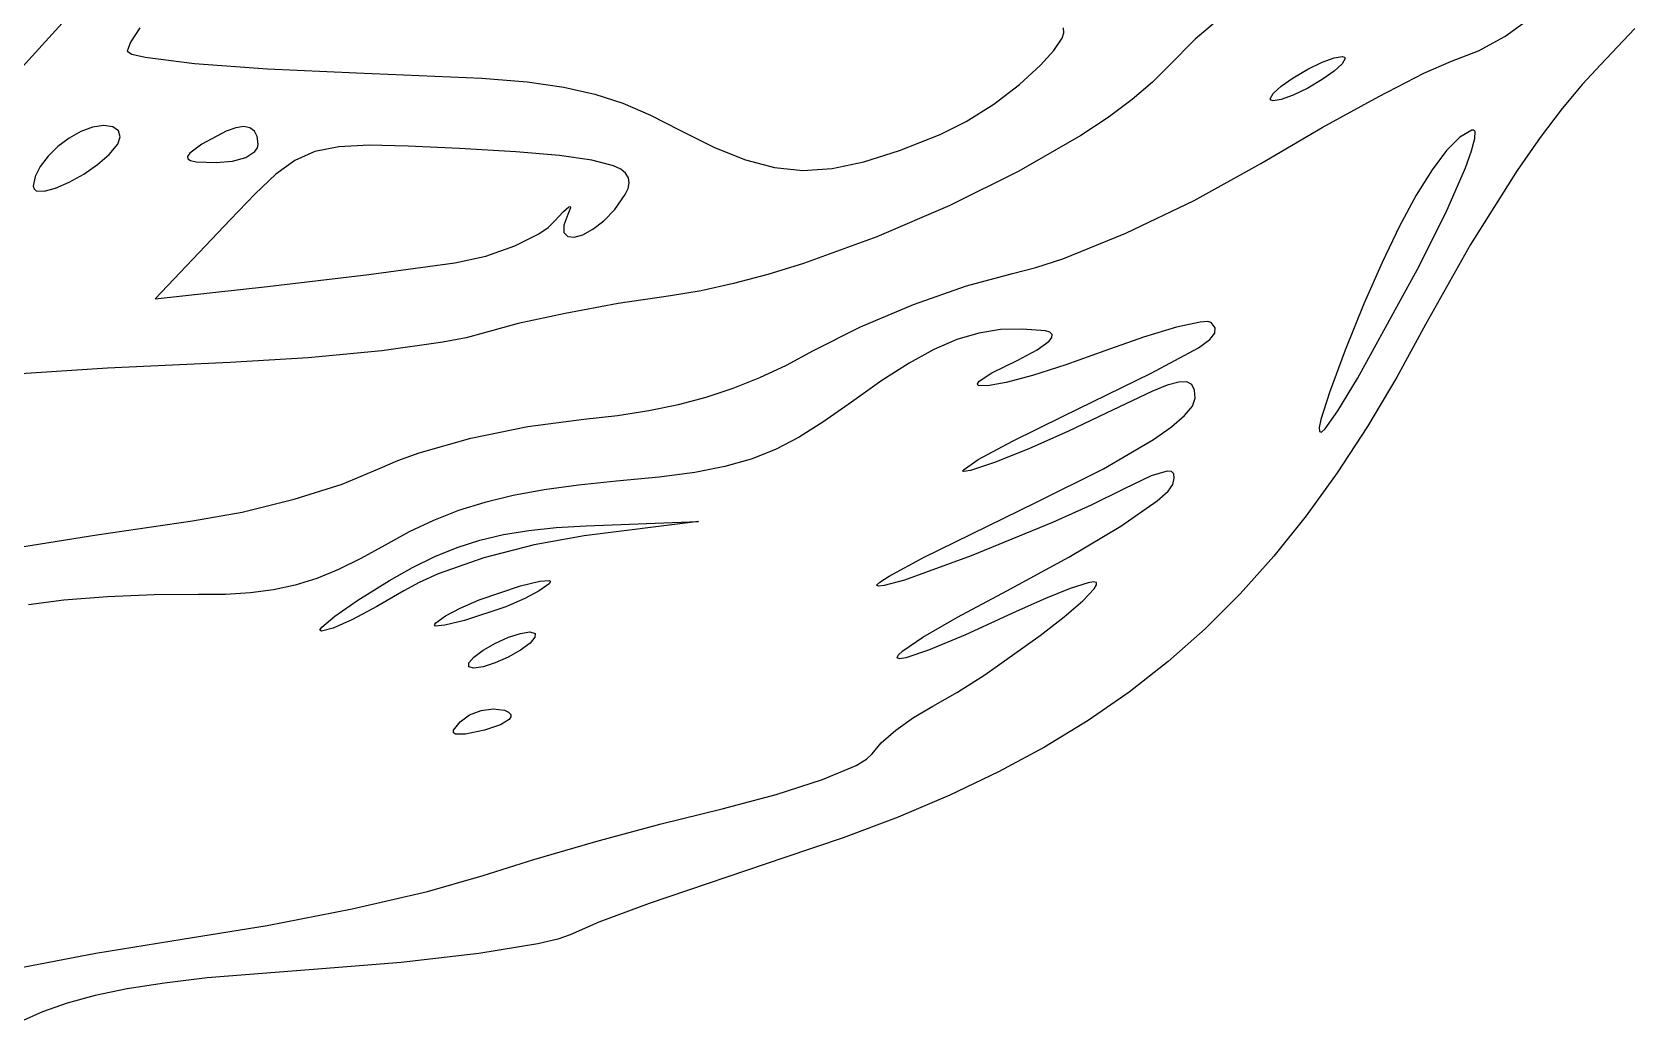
# Model space of a CAD drawing. Extents: x 9 to 1857, y 16 to 982.
# Drawn here: x 987 to 1172.8, y 45.8 to 160.6 of the extents above; entities that cross this region are included whole.
import ezdxf

# ---------------------------------------------------------------- set-up
doc = ezdxf.new("R2010")
doc.units = 0

msp = doc.modelspace()

# ---------------------------------------------------------------- linework, layer by layer
at = {"layer": 'Layer 1'}
for p, q in [((1125.26807, 162.673885), (1121.78902, 159.744069)), ((1157.673849, 160.04679), (1160.618992, 162.183713)), ((985.065838, 155.638647), (990.450714, 161.591594)), ((999.480167, 161.043702), (998.386344, 159.404437)), ((1105.42455, 158.445959), (1106.369578, 159.844238)), ((1106.369578, 159.844238), (1106.55696, 160.468516)), ((1106.55696, 160.468516), (1106.526548, 161.068951)), ((1154.633296, 158.378036), (1157.673849, 160.04679)), ((1172.770334, 160.98185), (1168.78882, 156.7533)), ((998.386344, 159.404437), (997.98461, 158.35366)), ((997.98461, 158.35366), (998.527747, 158.004368)), ((998.527747, 158.004368), (1000.084393, 157.645072)), ((1103.8577, 156.71773), (1105.42455, 158.445959)), ((1121.78902, 159.744069), (1118.75727, 156.67032)), ((1151.49913, 157.17927), (1154.633296, 158.378036)), ((1000.084393, 157.645072), (1005.801622, 156.937486)), ((1005.801622, 156.937486), (1014.263121, 156.312942)), ((1014.263121, 156.312942), (1024.59571, 155.85348)), ((1101.438289, 154.480381), (1103.8577, 156.71773)), ((1118.75727, 156.67032), (1116.85149, 154.738839)), ((1133.154918, 155.265148), (1134.84189, 156.25368)), ((1134.84189, 156.25368), (1136.528846, 157.070801)), ((1136.528846, 157.070801), (1137.91029, 157.576785)), ((1137.91029, 157.576785), (1138.843684, 157.730974)), ((1138.843684, 156.887499), (1137.91029, 156.042578)), ((1138.843684, 157.730974), (1139.097819, 157.66344)), ((1139.18649, 157.49271), (1138.843684, 156.887499)), ((1139.097819, 157.66344), (1139.18649, 157.49271)), ((1148.299597, 155.802923), (1151.49913, 157.17927)), ((1168.78882, 156.7533), (1166.673995, 154.532703)), ((1024.59571, 155.85348), (1039.125483, 155.223975)), ((1039.125483, 155.223975), (1044.350009, 154.7834)), ((1044.350009, 154.7834), (1048.614272, 154.187794)), ((1098.443188, 152.223377), (1101.438289, 154.480381)), ((1116.85149, 154.738839), (1114.480701, 152.732908)), ((1130.840012, 153.447531), (1131.77344, 154.292453)), ((1131.77344, 154.292453), (1133.154918, 155.265148)), ((1136.528846, 155.069882), (1134.84189, 154.08135)), ((1137.91029, 156.042578), (1136.528846, 155.069882)), ((1143.068718, 153.109586), (1148.299597, 155.802923)), ((1166.673995, 154.532703), (1164.318629, 151.694015)), ((1048.614272, 154.187794), (1052.21826, 153.383796)), ((1052.21826, 153.383796), (1055.461955, 152.318045)), ((1114.480701, 152.732908), (1111.695832, 150.676037)), ((1130.49719, 152.84232), (1130.840012, 153.447531)), ((1130.585865, 152.67159), (1130.49719, 152.84232)), ((1130.49719, 152.84232), (1130.49719, 152.84232)), ((1130.840012, 152.604056), (1130.585865, 152.67159)), ((1131.77344, 152.758245), (1130.840012, 152.604056)), ((1133.154918, 153.264229), (1131.77344, 152.758245)), ((1134.84189, 154.08135), (1133.154918, 153.264229)), ((1136.531244, 149.488141), (1143.068718, 153.109586)), ((1055.461955, 152.318045), (1058.645344, 150.93718)), ((1058.645344, 150.93718), (1062.06841, 149.18784)), ((1095.253292, 150.209723), (1098.443188, 152.223377)), ((1111.695832, 150.676037), (1108.547812, 148.591739)), ((1164.318629, 151.694015), (1161.782809, 148.326321)), ((992.631, 149.035638), (991.265617, 148.256968)), ((993.99747, 149.55095), (992.631, 149.035638)), ((995.2888, 149.7373), (993.99747, 149.55095)), ((996.331064, 149.566812), (995.2888, 149.7373)), ((996.982737, 149.10261), (996.331064, 149.566812)), ((997.191667, 148.415591), (996.982737, 149.10261)), ((1009.469034, 149.095884), (1006.674, 147.5649)), ((1010.586789, 149.47863), (1009.469034, 149.095884)), ((1011.5118, 149.606212), (1010.586789, 149.47863)), ((1012.239393, 149.47863), (1011.5118, 149.606212)), ((1012.764891, 149.095884), (1012.239393, 149.47863)), ((1013.083618, 148.457974), (1012.764891, 149.095884)), ((1062.06841, 149.18784), (1066.074213, 147.183968)), ((1087.519076, 146.839036), (1092.24951, 148.70239)), ((1092.2495, 148.70242), (1095.253292, 150.209723)), ((1092.24951, 148.70239), (1092.2495, 148.70242)), ((1129.41193, 145.32747), (1136.531244, 149.488141)), ((1153.8782, 149.20434), (1152.490285, 148.393298)), ((1154.106874, 149.207889), (1153.8782, 149.20434)), ((1154.237173, 149.038084), (1154.106874, 149.207889)), ((1154.215625, 148.211463), (1154.237173, 149.038084)), ((989.97755, 147.280545), (988.843027, 146.171974)), ((991.265617, 148.256968), (989.97755, 147.280545)), ((995.933726, 146.386651), (996.9057, 147.57665)), ((996.9057, 147.57665), (997.191667, 148.415591)), ((996.9057, 147.57665), (996.9057, 147.57665)), ((1006.674, 147.5649), (1005.261116, 146.516073)), ((1012.805239, 146.724043), (1013.091144, 147.1292)), ((1013.1909, 147.5649), (1013.083618, 148.457974)), ((1013.091144, 147.1292), (1013.1909, 147.5649)), ((1013.1909, 147.5649), (1013.1909, 147.5649)), ((1022.533165, 147.259824), (1019.773468, 146.704511)), ((1026.035785, 147.440855), (1022.533165, 147.259824)), ((1030.592837, 147.344447), (1026.035785, 147.440855)), ((1036.51583, 147.06744), (1030.592837, 147.344447)), ((1043.050508, 146.691359), (1036.51583, 147.06744)), ((1066.074213, 147.183968), (1069.673122, 145.740767)), ((1083.402573, 145.519934), (1087.519076, 146.839036)), ((1108.547812, 148.591739), (1101.36603, 144.434904)), ((1150.94238, 146.846968), (1149.250331, 144.592881)), ((1152.490285, 148.393298), (1150.94238, 146.846968)), ((1153.1348, 144.841568), (1153.839514, 146.790587)), ((1153.839514, 146.790587), (1154.215625, 148.211463)), ((1161.782809, 148.326321), (1159.12662, 144.518707)), ((987.938275, 144.996859), (987.339523, 143.820806)), ((988.843027, 146.171974), (987.938275, 144.996859)), ((992.966071, 144.102819), (994.566605, 145.201884)), ((994.566605, 145.201884), (995.933726, 146.386651)), ((1005.261116, 146.516073), (1004.989393, 146.146866)), ((1004.989393, 146.146866), (1005.018325, 145.866894)), ((1005.018325, 145.866894), (1005.356041, 145.66548)), ((1005.356041, 145.66548), (1006.010672, 145.531948)), ((1006.010672, 145.531948), (1008.3032, 145.42582)), ((1008.3032, 145.42582), (1010.20103, 145.584314)), ((1010.20103, 145.584314), (1011.755162, 146.040451)), ((1011.755162, 146.040451), (1012.805239, 146.724043)), ((1017.445184, 145.678075), (1015.236807, 144.083674)), ((1019.773468, 146.704511), (1017.445184, 145.678075)), ((1048.128439, 146.261893), (1043.050508, 146.691359)), ((1051.865798, 145.733504), (1048.128439, 146.261893)), ((1054.378755, 145.060653), (1051.865798, 145.733504)), ((1055.212387, 144.655823), (1054.378755, 145.060653)), ((1069.673122, 145.740767), (1073.035276, 144.855499)), ((1079.729863, 144.747819), (1083.402573, 145.519934)), ((1121.681214, 141.035604), (1129.41193, 145.32747)), ((987.339523, 143.820806), (987.123, 142.70942)), ((989.711715, 142.483667), (991.293863, 143.169924)), ((991.293863, 143.169924), (992.966071, 144.102819)), ((1015.236807, 144.083674), (1012.836825, 141.824466)), ((1055.783484, 144.197801), (1055.212387, 144.655823)), ((1056.106567, 143.680894), (1055.783484, 144.197801)), ((1056.066778, 142.447657), (1056.196158, 143.09941)), ((1056.196158, 143.09941), (1056.106567, 143.680894)), ((1073.035276, 144.855499), (1076.33081, 144.525429)), ((1076.33081, 144.525429), (1079.729863, 144.747819)), ((1101.36603, 144.434904), (1093.342783, 140.450495)), ((1149.250331, 144.592881), (1147.429987, 141.65857)), ((1150.8434, 139.623533), (1153.1348, 144.841568)), ((1159.12662, 144.518707), (1153.693486, 135.940072)), ((987.123, 142.70942), (987.211756, 142.375148)), ((987.211756, 142.375148), (987.464547, 142.172947)), ((987.464547, 142.172947), (988.381364, 142.124519)), ((988.381364, 142.124519), (989.711715, 142.483667)), ((1012.836825, 141.824466), (1009.93373, 138.80361)), ((1054.51003, 140.01386), (1055.732949, 141.719943)), ((1055.732949, 141.719943), (1056.066778, 142.447657)), ((1147.429987, 141.65857), (1145.497195, 138.071568)), ((1047.54633, 138.63072), (1048.562899, 139.776597)), ((1048.562899, 139.776597), (1049.188755, 140.307041)), ((1049.06853, 139.41828), (1048.609763, 138.180793)), ((1049.373949, 140.196215), (1049.06853, 139.41828)), ((1049.188755, 140.307041), (1049.339557, 140.333402)), ((1049.339557, 140.333402), (1049.373949, 140.196215)), ((1053.248307, 138.688488), (1054.51003, 140.01386)), ((1093.342783, 140.450495), (1084.885496, 136.826601)), ((1113.758855, 137.234614), (1121.681214, 141.035604)), ((1147.5491, 133.08624), (1150.8434, 139.623533)), ((1009.93373, 138.80361), (1001.24433, 129.64641)), ((1045.737261, 137.165882), (1046.787338, 137.899964)), ((1046.787338, 137.899964), (1047.54633, 138.63072)), ((1048.609763, 138.180793), (1048.635674, 137.335575)), ((1050.825163, 137.066386), (1051.993474, 137.703091)), ((1051.993474, 137.703091), (1053.248307, 138.688488)), ((1145.497195, 138.071568), (1143.467802, 133.859408)), ((1039.574861, 134.592497), (1042.953605, 135.766981)), ((1042.953605, 135.766981), (1045.737261, 137.165882)), ((1048.635674, 137.335575), (1049.066632, 136.873912)), ((1049.066632, 136.873912), (1049.823005, 136.787088)), ((1049.823005, 136.787088), (1050.825163, 137.066386)), ((1084.885496, 136.826601), (1076.401597, 133.751314)), ((1106.470283, 134.290527), (1113.758855, 137.234614)), ((1153.693486, 135.940072), (1148.49992, 126.6708)), ((1026.02988, 132.448528), (1035.98053, 133.80091)), ((1035.98053, 133.80091), (1039.574861, 134.592497)), ((1035.98053, 133.80091), (1035.98053, 133.80091)), ((1103.321615, 133.254205), (1106.470283, 134.290527)), ((1143.467802, 133.859408), (1141.357654, 129.049621)), ((1014.27833, 131.06025), (1026.02988, 132.448528)), ((1072.276988, 132.478176), (1068.298512, 131.412723)), ((1076.401597, 133.751314), (1072.276988, 132.478176)), ((1095.294861, 131.143064), (1100.64093, 132.56937)), ((1100.64093, 132.56937), (1103.321615, 133.254205)), ((1140.600662, 120.411592), (1147.5491, 133.08629)), ((1147.5491, 133.08629), (1147.5491, 133.08624)), ((1001.24433, 129.64641), (1014.27833, 131.06025)), ((1064.517097, 130.578467), (1060.98367, 129.99892)), ((1068.298512, 131.412723), (1064.517097, 130.578467)), ((1089.160205, 128.983638), (1095.294861, 131.143064)), ((1054.901147, 129.082724), (1048.777908, 127.955386)), ((1060.98367, 129.99892), (1054.901147, 129.082724)), ((1082.994461, 126.384159), (1089.160205, 128.983638)), ((1141.357654, 129.049621), (1139.1826, 123.66974)), ((1043.326725, 126.759951), (1039.26037, 125.63946)), ((1048.777908, 127.955386), (1043.326725, 126.759951)), ((1077.55513, 123.6377), (1082.994461, 126.384159)), ((1119.619488, 126.345503), (1115.804605, 125.202707)), ((1122.375877, 126.938874), (1119.619488, 126.345503)), ((1123.230676, 126.996113), (1122.375877, 126.938874)), ((1123.6691, 126.8759), (1123.230676, 126.996113)), ((1124.100793, 126.289635), (1123.6691, 126.8759)), ((1148.49992, 126.6708), (1145.164058, 120.554869)), ((1034.594125, 124.59705), (1027.509458, 123.61421)), ((1037.289692, 125.117719), (1034.594125, 124.59705)), ((1039.26037, 125.63946), (1037.289692, 125.117719)), ((1094.175975, 124.907088), (1091.514409, 123.759494)), ((1096.714213, 125.665654), (1094.175975, 124.907088)), ((1099.213097, 126.065975), (1096.714213, 125.665654)), ((1101.756601, 126.138836), (1099.213097, 126.065975)), ((1104.4287, 125.91502), (1101.756601, 126.138836)), ((1103.478427, 123.709713), (1104.855537, 124.747592)), ((1104.963332, 125.768414), (1104.4287, 125.91502)), ((1104.855537, 124.747592), (1105.164635, 125.172016)), ((1105.204605, 125.516518), (1104.963332, 125.768414)), ((1105.164635, 125.172016), (1105.204605, 125.516518)), ((1115.804605, 125.202707), (1111.3359, 123.61741)), ((1122.163987, 123.965151), (1123.497174, 124.928144)), ((1123.497174, 124.928144), (1124.09313, 125.671678)), ((1124.09313, 125.671678), (1124.100793, 126.289635)), ((1018.968647, 122.801515), (1009.93397, 122.26954)), ((1027.509458, 123.61421), (1018.968647, 122.801515)), ((1074.408149, 121.954107), (1077.55513, 123.6377)), ((1091.514409, 123.759494), (1088.645541, 122.192088)), ((1101.1702, 122.50435), (1103.478427, 123.709713)), ((1111.3359, 123.61741), (1106.821102, 121.988341)), ((1116.690177, 121.005249), (1122.163987, 123.965151)), ((1139.1826, 123.66974), (1137.358057, 118.784595)), ((995.721467, 121.617103), (983.330245, 120.803641)), ((1009.93397, 122.26954), (995.721467, 121.617103)), ((1071.327472, 120.503319), (1074.408149, 121.954107)), ((1088.645541, 122.192088), (1085.485396, 120.174088)), ((1096.773042, 120.07764), (1098.232722, 121.047987)), ((1098.232722, 121.047987), (1101.1702, 122.50435)), ((1106.821102, 121.988341), (1102.957727, 120.754809)), ((1106.4802, 116.0409), (1116.690177, 121.005249)), ((1065.129018, 118.229819), (1068.254096, 119.267751)), ((1068.254096, 119.267751), (1071.327472, 120.503319)), ((1085.485396, 120.174088), (1081.95, 117.67471)), ((1096.554337, 119.770009), (1096.773042, 120.07764)), ((1096.653432, 119.578228), (1096.554337, 119.770009)), ((1097.736163, 119.534672), (1096.653432, 119.578228)), ((1099.883504, 119.931893), (1097.736163, 119.534672)), ((1102.957727, 120.754809), (1099.883504, 119.931893)), ((1118.564243, 119.614013), (1116.759228, 118.901819)), ((1119.899775, 119.975876), (1118.564243, 119.614013)), ((1120.828835, 119.998097), (1119.899775, 119.975876)), ((1121.414434, 119.691363), (1120.828835, 119.998097)), ((1121.719586, 119.066361), (1121.414434, 119.691363)), ((1121.8073, 118.13378), (1121.719586, 119.066361)), ((1138.324698, 116.636432), (1140.600662, 120.411592)), ((1145.164058, 120.554869), (1141.761575, 114.828623)), ((1058.487744, 116.676519), (1061.893234, 117.371936)), ((1061.893234, 117.371936), (1065.129018, 118.229819)), ((1081.95, 117.67471), (1078.748613, 115.406542)), ((1116.759228, 118.901819), (1111.4887, 116.38369)), ((1120.573366, 116.096889), (1121.495488, 117.212698)), ((1121.495488, 117.212698), (1121.8073, 118.13378)), ((1137.358057, 118.784595), (1136.366375, 115.645872)), ((1044.448949, 114.8395), (1050.93163, 115.70274)), ((1050.93163, 115.70274), (1054.853543, 116.125982)), ((1054.853543, 116.125982), (1058.487744, 116.676519)), ((1078.748613, 115.406542), (1075.875952, 113.588695)), ((1100.629534, 113.146954), (1106.4802, 116.0409)), ((1111.4887, 116.38369), (1107.053678, 114.255418)), ((1119.060904, 114.799425), (1120.573366, 116.096889)), ((1136.366375, 115.645872), (1136.180863, 114.729175)), ((1136.856075, 114.578971), (1138.324698, 116.636432)), ((1031.864286, 111.800433), (1037.83483, 113.476345)), ((1037.83483, 113.476345), (1044.448949, 114.8395)), ((1075.875952, 113.588695), (1073.138668, 112.155926)), ((1107.053678, 114.255418), (1102.605925, 112.294334)), ((1111.181197, 109.947848), (1116.978075, 113.333381)), ((1116.978075, 113.333381), (1119.060904, 114.799425)), ((1136.180863, 114.729175), (1136.201174, 114.246391)), ((1136.201174, 114.246391), (1136.426511, 114.196622)), ((1136.426511, 114.196622), (1136.856075, 114.578971)), ((1141.761575, 114.828623), (1138.26947, 109.47291)), ((1029.362546, 110.903679), (1031.864286, 111.800433)), ((1073.138668, 112.155926), (1070.343413, 111.042989)), ((1096.654225, 110.995272), (1100.629534, 113.146954)), ((1102.605925, 112.294334), (1098.662209, 110.718267)), ((1022.90998, 108.16507), (1027.31233, 109.99892)), ((1027.31233, 109.99892), (1029.362546, 110.903679)), ((1067.296837, 110.184641), (1063.805592, 109.515638)), ((1070.343413, 111.042989), (1067.296837, 110.184641)), ((1094.859177, 109.664202), (1094.906678, 109.792442)), ((1094.978443, 109.611404), (1094.859177, 109.664202)), ((1094.906678, 109.792442), (1096.654225, 110.995272)), ((1095.7393, 109.74505), (1094.978443, 109.611404)), ((1098.662209, 110.718267), (1095.7393, 109.74505)), ((1103.3425, 106.04488), (1111.181197, 109.947848)), ((1118.548875, 109.676075), (1116.679147, 109.102975)), ((1119.06652, 109.619543), (1118.548875, 109.676075)), ((1119.334366, 109.336785), (1119.06652, 109.619543)), ((1017.34678, 106.401099), (1022.90998, 108.16507)), ((1050.302182, 108.034008), (1046.338633, 107.488452)), ((1054.7157, 108.48469), (1050.302182, 108.034008)), ((1059.676329, 108.970735), (1054.7157, 108.48469)), ((1063.805592, 109.515638), (1059.676329, 108.970735)), ((1116.679147, 109.102975), (1113.5551, 107.60251)), ((1118.648301, 107.326204), (1119.2057, 108.10008)), ((1119.2057, 108.10008), (1119.373672, 108.829673)), ((1119.373672, 108.829673), (1119.334366, 109.336785)), ((1138.26947, 109.47291), (1134.664742, 104.468581)), ((1011.33553, 104.907613), (1017.34678, 106.401099)), ((1039.468212, 106.031864), (1036.414728, 105.080402)), ((1042.751745, 106.827809), (1039.468212, 106.031864)), ((1046.338633, 107.488452), (1042.751745, 106.827809)), ((1090.301713, 99.654716), (1103.3425, 106.04488)), ((1113.5551, 107.60251), (1109.723322, 105.731173)), ((1113.175225, 103.289554), (1117.404787, 106.232833)), ((1117.404787, 106.232833), (1118.648301, 107.326204)), ((1005.58903, 103.88522), (1011.33553, 104.907613)), ((1036.414728, 105.080402), (1033.517986, 103.953208)), ((1109.723322, 105.731173), (1105.254516, 103.720525)), ((1134.664742, 104.468581), (1130.924389, 99.796486)), ((986.03827, 100.92945), (994.469657, 102.296916)), ((994.469657, 102.296916), (1005.58927, 103.88513)), ((1005.58927, 103.88513), (1005.58903, 103.88522)), ((1030.704679, 102.630069), (1027.9015, 101.09077)), ((1033.517986, 103.953208), (1030.704679, 102.630069)), ((1038.8859, 101.645334), (1041.641631, 102.303254)), ((1041.641631, 102.303254), (1044.572187, 102.791603)), ((1044.572187, 102.791603), (1047.738525, 103.127346)), ((1047.738525, 103.127346), (1051.2016, 103.32745)), ((1064.2417, 103.82274), (1050.9561, 102.15524)), ((1051.2016, 103.32745), (1064.2417, 103.82274)), ((1105.254516, 103.720525), (1095.821075, 99.832076)), ((1107.148625, 99.674138), (1113.175225, 103.289554)), ((1027.9015, 101.09077), (1025.101108, 99.528908)), ((1033.655088, 99.75291), (1036.244038, 100.800875)), ((1036.244038, 100.800875), (1038.8859, 101.645334)), ((1045.197167, 101.136779), (1039.338213, 99.596392)), ((1050.9561, 102.15524), (1045.197167, 101.136779)), ((1025.101108, 99.528908), (1022.484739, 98.250256)), ((1028.3921, 96.9786), (1031.058094, 98.484474)), ((1031.058094, 98.484474), (1033.655088, 99.75291)), ((1039.338213, 99.596392), (1034.064802, 97.74308)), ((1086.33468, 97.493635), (1090.301713, 99.654716)), ((1095.821075, 99.832076), (1088.085297, 97.038719)), ((1099.9566, 95.79048), (1107.148625, 99.674138)), ((1130.924389, 99.796486), (1127.02541, 95.437474)), ((1019.973954, 97.234056), (1017.490312, 96.459551)), ((1022.484739, 98.250256), (1019.973954, 97.234056)), ((1024.750039, 94.70408), (1028.3921, 96.9786)), ((1028.3921, 96.9786), (1028.3921, 96.9786)), ((1031.861914, 96.764389), (1030.0625, 95.78584)), ((1034.064802, 97.74308), (1031.861914, 96.764389)), ((1043.6046, 96.3557), (1045.854806, 96.890792)), ((1046.923631, 96.614939), (1045.7769, 95.79507)), ((1045.854806, 96.890792), (1046.955375, 96.978693)), ((1047.079959, 96.853552), (1046.923631, 96.614939)), ((1046.955375, 96.978693), (1047.079959, 96.853552)), ((1084.8777, 96.44201), (1085.254567, 96.809448)), ((1085.254567, 96.809448), (1086.33468, 97.493635)), ((1088.085297, 97.038719), (1085.738568, 96.396936)), ((1109.387006, 96.712126), (1107.316425, 96.061854)), ((1110.023456, 96.816505), (1109.387006, 96.712126)), ((1110.3432, 96.75527), (1110.023456, 96.816505)), ((1110.361764, 96.479569), (1110.3432, 96.75527)), ((995.715979, 95.094204), (990.643036, 94.694122)), ((1001.136507, 95.330333), (995.715979, 95.094204)), ((1006.2584, 95.36333), (1001.136507, 95.330333)), ((1009.417859, 95.378631), (1006.2584, 95.36333)), ((1012.290705, 95.552596), (1009.417859, 95.378631)), ((1014.955376, 95.905984), (1012.290705, 95.552596)), ((1017.490312, 96.459551), (1014.955376, 95.905984)), ((1030.0625, 95.78584), (1026.957345, 93.961797)), ((1038.811862, 94.738345), (1043.6046, 96.3557)), ((1044.083145, 94.89873), (1041.880263, 93.946475)), ((1045.7769, 95.79507), (1044.083145, 94.89873)), ((1085.100288, 96.32501), (1084.8777, 96.44201)), ((1085.738568, 96.396936), (1085.100288, 96.32501)), ((1094.231038, 92.749687), (1099.9566, 95.79048)), ((1104.436331, 94.915117), (1101.0516, 93.38258)), ((1107.316425, 96.061854), (1104.436331, 94.915117)), ((1108.76058, 94.630445), (1110.084887, 96.018931)), ((1110.084887, 96.018931), (1110.361764, 96.479569)), ((1127.02541, 95.437474), (1122.944804, 91.372396)), ((990.643036, 94.694122), (986.5639, 94.16927)), ((1022.055313, 92.838313), (1024.750039, 94.70408)), ((1026.957345, 93.961797), (1024.126662, 92.471148)), ((1034.9153, 92.88975), (1036.608998, 93.78609)), ((1036.608998, 93.78609), (1038.811862, 94.738345)), ((1041.880263, 93.946475), (1037.0876, 92.32912)), ((1101.0516, 93.38258), (1095.174203, 90.675683)), ((1106.60181, 92.765022), (1108.76058, 94.630445)), ((1020.353214, 91.227945), (1020.56563, 91.574153)), ((1020.5387, 91.10446), (1020.353214, 91.227945)), ((1021.882948, 91.467499), (1020.5387, 91.10446)), ((1020.56563, 91.574153), (1022.055313, 92.838313)), ((1024.126662, 92.471148), (1021.882948, 91.467499)), ((1033.612197, 91.831268), (1033.768527, 92.069881)), ((1033.736788, 91.706128), (1033.612197, 91.831268)), ((1034.83738, 91.794028), (1033.736788, 91.706128)), ((1033.768527, 92.069881), (1034.9153, 92.88975)), ((1037.0876, 92.32912), (1034.83738, 91.794028)), ((1034.9153, 92.88975), (1034.9153, 92.88975)), ((1090.215291, 90.415101), (1094.231038, 92.749687)), ((1103.840113, 90.597871), (1106.60181, 92.765022)), ((1122.944804, 91.372396), (1118.65957, 87.5821)), ((1039.2601, 88.91162), (1040.696742, 89.729267)), ((1040.696742, 89.729267), (1042.199562, 90.398845)), ((1042.199562, 90.398845), (1043.590352, 90.851261)), ((1043.590352, 90.851261), (1044.6909, 91.01742)), ((1044.698606, 89.729267), (1043.6048, 88.91162)), ((1044.6909, 91.01742), (1045.277281, 90.851261)), ((1045.267975, 90.398845), (1044.698606, 89.729267)), ((1045.277281, 90.851261), (1045.267975, 90.398845)), ((1087.891942, 88.825021), (1090.215291, 90.415101)), ((1095.174203, 90.675683), (1090.902122, 88.904775)), ((1097.434064, 86.059221), (1103.840113, 90.597871)), ((1037.587619, 86.971988), (1037.596925, 87.4244)), ((1037.596925, 87.4244), (1038.166294, 88.093975)), ((1038.166294, 88.093975), (1039.2601, 88.91162)), ((1039.2601, 88.91162), (1039.2601, 88.91162)), ((1040.665338, 87.4244), (1039.274548, 86.971988)), ((1042.168158, 88.093975), (1040.665338, 87.4244)), ((1043.6048, 88.91162), (1042.168158, 88.093975)), ((1087.243575, 88.017741), (1087.359474, 88.321137)), ((1087.542067, 87.91962), (1087.243575, 88.017741)), ((1087.359474, 88.321137), (1087.891942, 88.825021)), ((1088.252774, 88.031561), (1087.542067, 87.91962)), ((1090.902122, 88.904775), (1088.252774, 88.031561)), ((1118.65957, 87.5821), (1114.146706, 84.047437)), ((1038.174, 86.80583), (1037.587619, 86.971988)), ((1039.274548, 86.971988), (1038.174, 86.80583)), ((1094.25278, 84.038141), (1097.434064, 86.059221)), ((1091.3947, 82.41617), (1094.25278, 84.038141)), ((1114.146706, 84.047437), (1109.383211, 80.749257)), ((1037.700789, 81.404463), (1039.042763, 81.930191)), ((1039.042763, 81.930191), (1040.441905, 82.121279)), ((1040.441905, 82.121279), (1041.7294, 81.93358)), ((1041.7294, 81.93358), (1042.218389, 81.710761)), ((1089.159538, 81.104958), (1091.3947, 82.41617)), ((1035.841838, 79.626882), (1036.5848, 80.58824)), ((1036.5848, 80.58824), (1037.700789, 81.404463)), ((1036.5848, 80.58824), (1036.5848, 80.58824)), ((1041.260922, 80.244834), (1039.4343, 79.63841)), ((1042.2935, 80.870685), (1041.260922, 80.244834)), ((1042.218389, 81.710761), (1042.470253, 81.454191)), ((1042.492716, 81.171592), (1042.2935, 80.870685)), ((1042.470253, 81.454191), (1042.492716, 81.171592)), ((1087.0884, 79.625455), (1089.159538, 81.104958)), ((1109.383211, 80.749257), (1104.346084, 77.668409)), ((1035.825249, 79.330157), (1035.841838, 79.626882)), ((1036.050025, 79.15448), (1035.825249, 79.330157)), ((1037.237975, 79.161501), (1036.050025, 79.15448)), ((1039.4343, 79.63841), (1037.237975, 79.161501)), ((1084.3613, 76.88724), (1085.412063, 78.159077)), ((1085.412063, 78.159077), (1087.0884, 79.625455)), ((1082.494184, 75.549809), (1083.717361, 76.270014)), ((1083.717361, 76.270014), (1084.3613, 76.88724)), ((1104.346084, 77.668409), (1099.012323, 74.785744)), ((1078.595225, 73.904811), (1082.494184, 75.549809)), ((1099.012323, 74.785744), (1093.358928, 72.08211)), ((1073.234628, 72.16095), (1078.595225, 73.904811)), ((1066.9826, 70.52693), (1073.234628, 72.16095)), ((1093.358928, 72.08211), (1087.362896, 69.538359)), ((1052.331088, 66.738912), (1059.914305, 68.782744)), ((1059.914305, 68.782744), (1066.9826, 70.52693)), ((1087.362896, 69.538359), (1081.001227, 67.135339)), ((1081.001227, 67.135339), (1074.25092, 64.8539)), ((1045.142652, 64.64995), (1052.331088, 66.738912)), ((1039.2587, 62.77037), (1045.142652, 64.64995)), ((1074.25092, 64.8539), (1058.50887, 59.527558)), ((1032.810883, 60.921365), (1039.2587, 62.77037)), ((1024.087162, 58.915661), (1032.810883, 60.921365)), ((1058.50887, 59.527558), (1052.692376, 57.357238)), ((1014.231711, 56.995055), (1024.087162, 58.915661)), ((1004.3887, 55.40134), (1014.231711, 56.995055)), ((1049.33562, 55.90691), (1047.91769, 55.390743)), ((1052.692376, 57.357238), (1049.33562, 55.90691)), ((994.383226, 53.7845), (1004.3887, 55.40134)), ((1045.599617, 54.845674), (1038.750645, 53.734725)), ((1047.91769, 55.390743), (1045.599617, 54.845674)), ((984.085294, 51.800901), (994.383226, 53.7845)), ((1029.763911, 52.705841), (1019.61462, 51.8908)), ((1038.750645, 53.734725), (1029.763911, 52.705841)), ((1002.317109, 50.31755), (998.01572, 49.649151)), ((1007.287842, 50.902703), (1002.317109, 50.31755)), ((1019.61462, 51.8908), (1007.287842, 50.902703)), ((994.289356, 48.880624), (991.043698, 47.995087)), ((998.01572, 49.649151), (994.289356, 48.880624)), ((988.184426, 46.975656), (985.61722, 45.80545)), ((991.043698, 47.995087), (988.184426, 46.975656))]:
    msp.add_line(p, q, dxfattribs=at)

doc.saveas('drawing.dxf')
